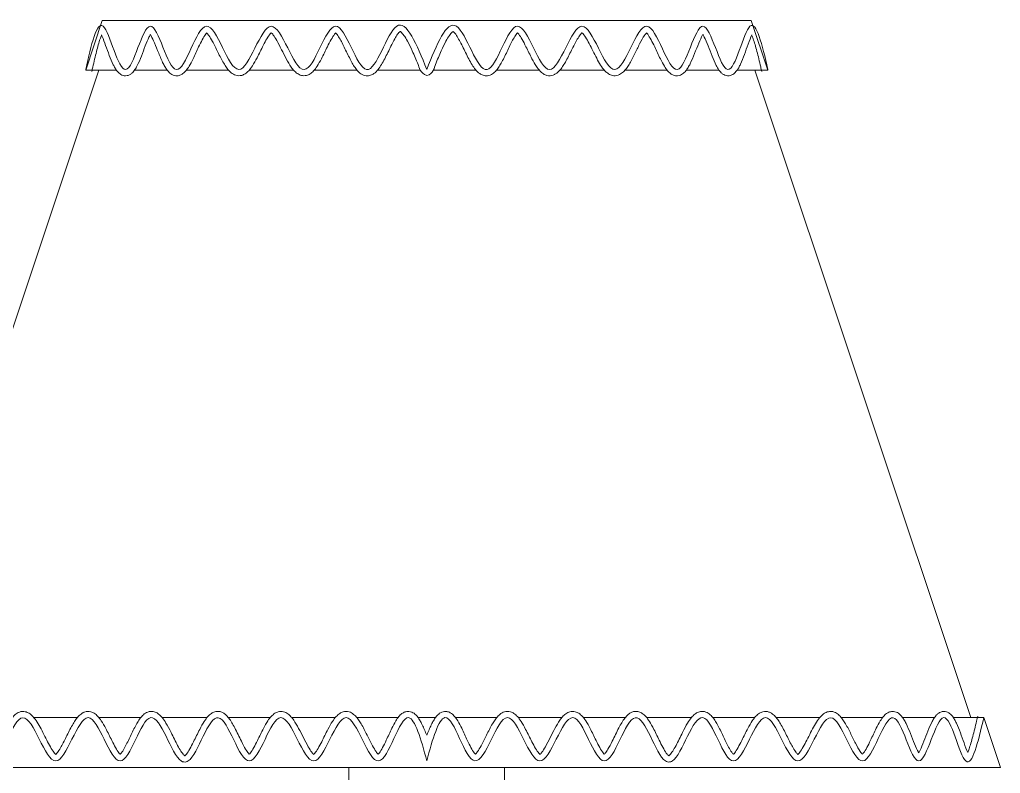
# Model space of a CAD drawing. Header units: inches. Extents: x 193287 to 241687, y 437648 to 550079.
# Drawn here: x 234502.52 to 234541.89, y 464840.7 to 464870.97 of the extents above; entities that cross this region are included whole.
import ezdxf

# ---------------------------------------------------------------- set-up
doc = ezdxf.new("R2010")
doc.units = ezdxf.units.IN
doc.header["$MEASUREMENT"] = 0
doc.linetypes.add('HIDDEN', pattern=[0.375, 0.25, -0.125])
doc.layers.add('CQ SPOT DETAIL DIMENSION', color=9, linetype='Continuous')
doc.layers.add('E-LITE-FIXT-NORM-CEILING', color=3, linetype='Continuous')
doc.layers.add('Glass', color=4, linetype='Continuous', lineweight=0)

# ---------------------------------------------------------------- blocks, each defined once
blk = doc.blocks.new('512')
at = {"layer": 'Glass', "lineweight": 0}
for p, q in [((34129.03, 1025.84), (34129.03, 1053.33)), ((34129.03, 1053.33), (34154.03, 1053.33)), ((34154.03, 1053.33), (34154.03, 1011.07))]:
    blk.add_line(p, q, dxfattribs=at)
for points in [[(34141.53, 1173.33), (34089.42, 1173.33), (34086.75, 1165.33), (34091.7, 1165.33)], [(34091.53, 1173.33), (34191.53, 1173.33)], [(34141.53, 1173.33), (34193.64, 1173.33), (34196.3, 1165.33), (34191.37, 1165.33)], [(34054.19, 1061.33), (34088.86, 1165.33)], [(34094.6, 1165.33), (34099.86, 1165.33)], [(34102.93, 1165.33), (34109.71, 1165.33)], [(34113.01, 1165.33), (34120.16, 1165.33)], [(34123.46, 1165.33), (34130.34, 1165.33)], [(34133.62, 1165.33), (34140.47, 1165.33)], [(34149.45, 1165.33), (34142.57, 1165.33)], [(34159.61, 1165.33), (34152.73, 1165.33)], [(34170.06, 1165.33), (34162.91, 1165.33)], [(34180.14, 1165.33), (34173.36, 1165.33)], [(34188.46, 1165.33), (34183.21, 1165.33)], [(34194.19, 1165.33), (34228.86, 1061.33)], [(34056.96, 1061.33), (34052.09, 1061.33), (34049.42, 1053.33), (34141.53, 1053.33)], [(34065.11, 1061.33), (34060.01, 1061.33)], [(34074.95, 1061.33), (34068.35, 1061.33)], [(34085.41, 1061.33), (34078.43, 1061.33)], [(34095.58, 1061.33), (34088.88, 1061.33)], [(34106.22, 1061.33), (34099.04, 1061.33)], [(34116.38, 1061.33), (34109.67, 1061.33)], [(34126.83, 1061.33), (34119.85, 1061.33)], [(34136.91, 1061.33), (34130.31, 1061.33)], [(34141.53, 1061.33), (34140.15, 1061.33)], [(34141.53, 1061.33), (34142.91, 1061.33)], [(34226.1, 1061.33), (34230.97, 1061.33), (34233.64, 1053.33), (34141.53, 1053.33)], [(34146.15, 1061.33), (34152.75, 1061.33)], [(34156.23, 1061.33), (34163.2, 1061.33)], [(34166.68, 1061.33), (34173.38, 1061.33)], [(34176.84, 1061.33), (34184.01, 1061.33)], [(34187.47, 1061.33), (34194.17, 1061.33)], [(34197.65, 1061.33), (34204.62, 1061.33)], [(34231.53, 1053.33), (34231.53, 1053.33), (34051.53, 1053.33)]]:
    blk.add_lwpolyline(points, dxfattribs=at)
for points, knots in [([(34141.53, 1165.44), (34139.95, 1169.43), (34136.78, 1177.46), (34131.84, 1159), (34126.97, 1179.21), (34121.81, 1158.49), (34116.62, 1179.39), (34111.32, 1158.41), (34106.23, 1179.43), (34101.23, 1158.51), (34097.22, 1179.17), (34093.17, 1158.98), (34089.55, 1177.38), (34087.67, 1169.37), (34086.75, 1165.44)], [0, 0, 0, 0, 8.43068, 16.943518, 25.459775, 34.10416, 42.79664, 51.530678, 60.178585, 68.684152, 76.765702, 84.787069, 92.601177, 100.132442, 100.132442, 100.132442, 100.132442]), ([(34141.53, 1165.44), (34143.14, 1169.45), (34146.37, 1177.47), (34151.18, 1159), (34156.19, 1179.21), (34161.22, 1158.49), (34166.53, 1179.39), (34171.71, 1158.41), (34176.93, 1179.44), (34181.79, 1158.51), (34185.94, 1179.17), (34189.85, 1158.98), (34193.61, 1177.38), (34195.42, 1169.36), (34196.3, 1165.44)], [0, 0, 0, 0, 8.469861, 16.943106, 25.499361, 34.102955, 42.836994, 51.529473, 60.218559, 68.684602, 76.801494, 84.788727, 92.634505, 100.139608, 100.139608, 100.139608, 100.139608]), ([(34089.33, 1170.91), (34089.26, 1170.75), (34089.19, 1170.56), (34088.92, 1169.81), (34088.72, 1169.11), (34088.31, 1167.58), (34088.11, 1166.73), (34087.85, 1165.61), (34087.79, 1165.36), (34087.73, 1165.1)], [95.681563, 95.681563, 95.681563, 95.681563, 96.302249, 96.302249, 97.97083, 97.97083, 99.639411, 99.639411, 100.132442, 100.132442, 100.132442, 100.132442]), ([(34097.2, 1171.08), (34097.13, 1170.96), (34097.05, 1170.82), (34096.78, 1170.26), (34096.57, 1169.76), (34096.15, 1168.71), (34095.94, 1168.14), (34095.51, 1167.06), (34095.28, 1166.54), (34094.93, 1165.84), (34094.8, 1165.62), (34094.55, 1165.24), (34094.42, 1165.08), (34094.15, 1164.82), (34094.02, 1164.71), (34093.74, 1164.55), (34093.6, 1164.5), (34093.3, 1164.43), (34093.13, 1164.43), (34092.82, 1164.46), (34092.68, 1164.51), (34092.43, 1164.62), (34092.32, 1164.69), (34092.04, 1164.9), (34091.91, 1165.06), (34091.66, 1165.38), (34091.55, 1165.55), (34091.34, 1165.91), (34091.25, 1166.11), (34090.93, 1166.78), (34090.72, 1167.31), (34090.32, 1168.41), (34090.12, 1168.97), (34089.72, 1170.07), (34089.51, 1170.61), (34089.33, 1171.01)], [78.466715, 78.466715, 78.466715, 78.466715, 78.984999, 78.984999, 80.264741, 80.264741, 81.544483, 81.544483, 82.824225, 82.824225, 83.479162, 83.479162, 84.029155, 84.029155, 84.424069, 84.424069, 84.700682, 84.700682, 84.977294, 84.977294, 85.253906, 85.253906, 85.530519, 85.530519, 86.073919, 86.073919, 86.61732, 86.61732, 87.16072, 87.16072, 88.452713, 88.452713, 89.744706, 89.744706, 91.179649, 91.179649, 91.179649, 91.179649]), ([(34106.25, 1171.32), (34106.19, 1171.26), (34106.13, 1171.19), (34105.89, 1170.88), (34105.71, 1170.58), (34105.33, 1169.88), (34105.13, 1169.49), (34104.63, 1168.44), (34104.33, 1167.77), (34103.81, 1166.73), (34103.6, 1166.33), (34103.21, 1165.71), (34103.05, 1165.46), (34102.72, 1165.08), (34102.57, 1164.92), (34102.24, 1164.68), (34102.08, 1164.59), (34101.7, 1164.45), (34101.48, 1164.42), (34101.09, 1164.45), (34100.94, 1164.49), (34100.67, 1164.6), (34100.55, 1164.66), (34100.24, 1164.88), (34100.09, 1165.04), (34099.81, 1165.38), (34099.68, 1165.57), (34099.45, 1165.95), (34099.34, 1166.16), (34098.99, 1166.88), (34098.75, 1167.43), (34098.3, 1168.57), (34098.08, 1169.14), (34097.65, 1170.18), (34097.44, 1170.65), (34097.23, 1171.02), (34097.22, 1171.05), (34097.2, 1171.08)], [61.288304, 61.288304, 61.288304, 61.288304, 61.761174, 61.761174, 62.804017, 62.804017, 63.84686, 63.84686, 65.416393, 65.416393, 66.469031, 66.469031, 67.224566, 67.224566, 67.78828, 67.78828, 68.207325, 68.207325, 68.626369, 68.626369, 68.915896, 68.915896, 69.205423, 69.205423, 69.769667, 69.769667, 70.333911, 70.333911, 70.898155, 70.898155, 72.223736, 72.223736, 73.549318, 73.549318, 74.874899, 74.874899, 75.000755, 75.000755, 75.000755, 75.000755]), ([(34116.61, 1171.34), (34116.56, 1171.3), (34116.49, 1171.23), (34116.27, 1170.97), (34116.08, 1170.7), (34115.7, 1170.07), (34115.5, 1169.7), (34114.91, 1168.56), (34114.51, 1167.73), (34113.89, 1166.59), (34113.68, 1166.24), (34113.24, 1165.59), (34113.01, 1165.29), (34112.57, 1164.9), (34112.4, 1164.77), (34112.01, 1164.55), (34111.77, 1164.47), (34111.35, 1164.43), (34111.17, 1164.44), (34110.86, 1164.5), (34110.71, 1164.56), (34110.33, 1164.74), (34110.13, 1164.9), (34109.78, 1165.24), (34109.62, 1165.42), (34109.33, 1165.82), (34109.19, 1166.03), (34108.75, 1166.76), (34108.46, 1167.32), (34107.9, 1168.45), (34107.62, 1169.03), (34107.09, 1170.08), (34106.82, 1170.55), (34106.46, 1171.08), (34106.34, 1171.23), (34106.25, 1171.32)], [43.886753, 43.886753, 43.886753, 43.886753, 44.36241, 44.36241, 45.393245, 45.393245, 46.424079, 46.424079, 48.400338, 48.400338, 49.366708, 49.366708, 50.333078, 50.333078, 50.858094, 50.858094, 51.38311, 51.38311, 51.715587, 51.715587, 52.048064, 52.048064, 52.667074, 52.667074, 53.286084, 53.286084, 53.905094, 53.905094, 55.307398, 55.307398, 56.709703, 56.709703, 58.112007, 58.112007, 58.905743, 58.905743, 58.905743, 58.905743]), ([(34126.95, 1171.32), (34126.9, 1171.26), (34126.83, 1171.19), (34126.6, 1170.89), (34126.41, 1170.6), (34126.02, 1169.91), (34125.81, 1169.51), (34125.29, 1168.47), (34124.97, 1167.8), (34124.41, 1166.74), (34124.18, 1166.32), (34123.74, 1165.68), (34123.55, 1165.42), (34123.18, 1165.02), (34123, 1164.87), (34122.62, 1164.63), (34122.44, 1164.54), (34122.07, 1164.45), (34121.9, 1164.43), (34121.56, 1164.45), (34121.4, 1164.48), (34121.1, 1164.58), (34120.97, 1164.65), (34120.6, 1164.88), (34120.41, 1165.06), (34120.05, 1165.46), (34119.88, 1165.67), (34119.57, 1166.13), (34119.42, 1166.38), (34118.94, 1167.23), (34118.61, 1167.88), (34117.98, 1169.16), (34117.66, 1169.78), (34117.2, 1170.58), (34117.04, 1170.83), (34116.78, 1171.16), (34116.68, 1171.28), (34116.61, 1171.34)], [26.646708, 26.646708, 26.646708, 26.646708, 27.129136, 27.129136, 28.192589, 28.192589, 29.256042, 29.256042, 30.866241, 30.866241, 31.972779, 31.972779, 32.776182, 32.776182, 33.377819, 33.377819, 33.832896, 33.832896, 34.171094, 34.171094, 34.509292, 34.509292, 34.84749, 34.84749, 35.533037, 35.533037, 36.218584, 36.218584, 36.904132, 36.904132, 38.501432, 38.501432, 40.098732, 40.098732, 41.003444, 41.003444, 41.706123, 41.706123, 41.706123, 41.706123]), ([(34137.3, 1171.55), (34137.27, 1171.53), (34137.23, 1171.5), (34137.07, 1171.34), (34136.93, 1171.16), (34136.62, 1170.69), (34136.46, 1170.41), (34135.97, 1169.52), (34135.64, 1168.84), (34134.96, 1167.47), (34134.62, 1166.8), (34134.08, 1165.92), (34133.9, 1165.66), (34133.5, 1165.18), (34133.29, 1164.96), (34132.86, 1164.67), (34132.68, 1164.57), (34132.28, 1164.44), (34132.04, 1164.41), (34131.64, 1164.45), (34131.48, 1164.49), (34131.2, 1164.6), (34131.07, 1164.67), (34130.73, 1164.91), (34130.54, 1165.09), (34130.2, 1165.49), (34130.04, 1165.71), (34129.75, 1166.17), (34129.61, 1166.41), (34129.14, 1167.27), (34128.83, 1167.92), (34128.22, 1169.2), (34127.92, 1169.83), (34127.47, 1170.62), (34127.31, 1170.87), (34127.09, 1171.17), (34127.01, 1171.26), (34126.95, 1171.32)], [8.492075, 8.492075, 8.492075, 8.492075, 8.942913, 8.942913, 9.869252, 9.869252, 10.795592, 10.795592, 12.53531, 12.53531, 14.275028, 14.275028, 15.096438, 15.096438, 15.917847, 15.917847, 16.394613, 16.394613, 16.871379, 16.871379, 17.205527, 17.205527, 17.539674, 17.539674, 18.220768, 18.220768, 18.901862, 18.901862, 19.582957, 19.582957, 21.184004, 21.184004, 22.785052, 22.785052, 23.694395, 23.694395, 24.2464, 24.2464, 24.2464, 24.2464]), ([(34141.53, 1164.46), (34140.44, 1164.72), (34140.29, 1165.85), (34139.82, 1167.01), (34139.52, 1167.76), (34138.96, 1169.01), (34138.71, 1169.54), (34138.27, 1170.35), (34138.08, 1170.66), (34137.73, 1171.16), (34137.56, 1171.34), (34137.38, 1171.5), (34137.33, 1171.53), (34137.3, 1171.55)], [0, 0, 0, 0, 0.830267, 0.830267, 2.4908, 2.4908, 3.880556, 3.880556, 4.993093, 4.993093, 6.10563, 6.10563, 6.677468, 6.677468, 6.677468, 6.677468]), ([(34141.53, 1164.46), (34142.61, 1164.81), (34142.77, 1165.85), (34143.24, 1167.01), (34143.56, 1167.76), (34144.12, 1169.01), (34144.38, 1169.54), (34144.82, 1170.35), (34145.02, 1170.67), (34145.38, 1171.16), (34145.55, 1171.35), (34145.73, 1171.51), (34145.78, 1171.54), (34145.81, 1171.55)], [0, 0, 0, 0, 0.831536, 0.831536, 2.494608, 2.494608, 3.890418, 3.890418, 5.007343, 5.007343, 6.124268, 6.124268, 6.712093, 6.712093, 6.712093, 6.712093]), ([(34145.81, 1171.55), (34145.84, 1171.54), (34145.88, 1171.5), (34146.04, 1171.35), (34146.18, 1171.17), (34146.48, 1170.71), (34146.64, 1170.43), (34147.12, 1169.54), (34147.44, 1168.86), (34148.11, 1167.5), (34148.44, 1166.83), (34148.98, 1165.95), (34149.16, 1165.68), (34149.55, 1165.2), (34149.77, 1164.97), (34150.19, 1164.68), (34150.37, 1164.58), (34150.77, 1164.45), (34151.01, 1164.41), (34151.41, 1164.45), (34151.57, 1164.49), (34151.85, 1164.6), (34151.98, 1164.67), (34152.33, 1164.9), (34152.52, 1165.08), (34152.86, 1165.48), (34153.02, 1165.69), (34153.32, 1166.15), (34153.46, 1166.4), (34153.93, 1167.25), (34154.25, 1167.9), (34154.87, 1169.18), (34155.17, 1169.81), (34155.63, 1170.6), (34155.79, 1170.85), (34156.02, 1171.16), (34156.1, 1171.25), (34156.16, 1171.32)], [8.514863, 8.514863, 8.514863, 8.514863, 8.964489, 8.964489, 9.886414, 9.886414, 10.808339, 10.808339, 12.538553, 12.538553, 14.268768, 14.268768, 15.095051, 15.095051, 15.921335, 15.921335, 16.397769, 16.397769, 16.874204, 16.874204, 17.209617, 17.209617, 17.54503, 17.54503, 18.226284, 18.226284, 18.907538, 18.907538, 19.588792, 19.588792, 21.190065, 21.190065, 22.791338, 22.791338, 23.705145, 23.705145, 24.279674, 24.279674, 24.279674, 24.279674]), ([(34156.16, 1171.32), (34156.22, 1171.26), (34156.28, 1171.19), (34156.51, 1170.89), (34156.7, 1170.59), (34157.09, 1169.9), (34157.29, 1169.51), (34157.8, 1168.47), (34158.12, 1167.8), (34158.67, 1166.74), (34158.9, 1166.33), (34159.32, 1165.68), (34159.51, 1165.43), (34159.89, 1165.03), (34160.06, 1164.87), (34160.44, 1164.63), (34160.62, 1164.54), (34160.97, 1164.46), (34161.11, 1164.44), (34161.4, 1164.44), (34161.54, 1164.46), (34161.94, 1164.56), (34162.17, 1164.68), (34162.55, 1164.96), (34162.71, 1165.12), (34163.02, 1165.45), (34163.16, 1165.63), (34163.58, 1166.23), (34163.84, 1166.68), (34164.35, 1167.64), (34164.6, 1168.14), (34165.12, 1169.15), (34165.38, 1169.67), (34165.83, 1170.45), (34166.02, 1170.75), (34166.31, 1171.15), (34166.43, 1171.27), (34166.51, 1171.34)], [26.678362, 26.678362, 26.678362, 26.678362, 27.16042, 27.16042, 28.222835, 28.222835, 29.285251, 29.285251, 30.88759, 30.88759, 31.989329, 31.989329, 32.789493, 32.789493, 33.388684, 33.388684, 33.842246, 33.842246, 34.129873, 34.129873, 34.4175, 34.4175, 34.999374, 34.999374, 35.581248, 35.581248, 36.163121, 36.163121, 37.387201, 37.387201, 38.61128, 38.61128, 39.940496, 39.940496, 40.971834, 40.971834, 41.739511, 41.739511, 41.739511, 41.739511]), ([(34166.51, 1171.34), (34166.56, 1171.3), (34166.62, 1171.23), (34166.84, 1170.97), (34167.03, 1170.7), (34167.4, 1170.06), (34167.6, 1169.7), (34168.12, 1168.67), (34168.45, 1167.98), (34169.03, 1166.87), (34169.28, 1166.44), (34169.72, 1165.75), (34169.91, 1165.49), (34170.29, 1165.07), (34170.47, 1164.91), (34170.85, 1164.66), (34171.03, 1164.56), (34171.39, 1164.46), (34171.55, 1164.44), (34171.88, 1164.44), (34172.04, 1164.46), (34172.33, 1164.55), (34172.47, 1164.61), (34172.83, 1164.81), (34173.03, 1164.98), (34173.39, 1165.35), (34173.55, 1165.55), (34173.85, 1165.98), (34174, 1166.21), (34174.46, 1167), (34174.77, 1167.61), (34175.38, 1168.83), (34175.68, 1169.44), (34176.16, 1170.32), (34176.35, 1170.64), (34176.65, 1171.08), (34176.78, 1171.23), (34176.87, 1171.32)], [43.920189, 43.920189, 43.920189, 43.920189, 44.395528, 44.395528, 45.425618, 45.425618, 46.455708, 46.455708, 48.112293, 48.112293, 49.264878, 49.264878, 50.092726, 50.092726, 50.714217, 50.714217, 51.180546, 51.180546, 51.503522, 51.503522, 51.826497, 51.826497, 52.149473, 52.149473, 52.80155, 52.80155, 53.453627, 53.453627, 54.105704, 54.105704, 55.606968, 55.606968, 57.108233, 57.108233, 58.144721, 58.144721, 58.936889, 58.936889, 58.936889, 58.936889]), ([(34176.87, 1171.32), (34176.92, 1171.26), (34176.99, 1171.18), (34177.22, 1170.88), (34177.4, 1170.58), (34177.78, 1169.88), (34177.97, 1169.48), (34178.46, 1168.43), (34178.76, 1167.77), (34179.27, 1166.73), (34179.48, 1166.33), (34179.85, 1165.71), (34180.02, 1165.47), (34180.34, 1165.08), (34180.49, 1164.93), (34180.82, 1164.69), (34180.98, 1164.59), (34181.36, 1164.46), (34181.58, 1164.42), (34181.97, 1164.45), (34182.13, 1164.49), (34182.4, 1164.6), (34182.52, 1164.67), (34182.83, 1164.88), (34182.99, 1165.05), (34183.27, 1165.39), (34183.39, 1165.58), (34183.63, 1165.97), (34183.74, 1166.18), (34184.11, 1166.9), (34184.35, 1167.47), (34184.81, 1168.62), (34185.04, 1169.2), (34185.44, 1170.15), (34185.62, 1170.54), (34185.83, 1170.93), (34185.87, 1171.01), (34185.91, 1171.08)], [61.323309, 61.323309, 61.323309, 61.323309, 61.796004, 61.796004, 62.838682, 62.838682, 63.88136, 63.88136, 65.441123, 65.441123, 66.488615, 66.488615, 67.240678, 67.240678, 67.802052, 67.802052, 68.219491, 68.219491, 68.63693, 68.63693, 68.931573, 68.931573, 69.226216, 69.226216, 69.796253, 69.796253, 70.366289, 70.366289, 70.936325, 70.936325, 72.27912, 72.27912, 73.621914, 73.621914, 74.720046, 74.720046, 75.027837, 75.027837, 75.027837, 75.027837]), ([(34185.91, 1171.08), (34185.98, 1170.96), (34186.06, 1170.81), (34186.33, 1170.25), (34186.53, 1169.76), (34186.94, 1168.7), (34187.15, 1168.13), (34187.58, 1167.05), (34187.79, 1166.53), (34188.15, 1165.83), (34188.27, 1165.62), (34188.54, 1165.21), (34188.69, 1165.02), (34189, 1164.75), (34189.13, 1164.65), (34189.4, 1164.52), (34189.53, 1164.48), (34189.81, 1164.43), (34189.96, 1164.43), (34190.24, 1164.46), (34190.37, 1164.5), (34190.6, 1164.6), (34190.7, 1164.66), (34190.97, 1164.86), (34191.12, 1165.01), (34191.37, 1165.32), (34191.48, 1165.49), (34191.69, 1165.84), (34191.78, 1166.02), (34192.1, 1166.67), (34192.31, 1167.18), (34192.71, 1168.23), (34192.91, 1168.78), (34193.29, 1169.83), (34193.48, 1170.33), (34193.7, 1170.83), (34193.74, 1170.92), (34193.78, 1171.01)], [78.49778, 78.49778, 78.49778, 78.49778, 79.015949, 79.015949, 80.296203, 80.296203, 81.576458, 81.576458, 82.856712, 82.856712, 83.502566, 83.502566, 84.14842, 84.14842, 84.495539, 84.495539, 84.746707, 84.746707, 84.997874, 84.997874, 85.249042, 85.249042, 85.500209, 85.500209, 86.0336, 86.0336, 86.566991, 86.566991, 87.100382, 87.100382, 88.355116, 88.355116, 89.609851, 89.609851, 90.901037, 90.901037, 91.201161, 91.201161, 91.201161, 91.201161]), ([(34193.78, 1170.9), (34193.85, 1170.74), (34193.92, 1170.55), (34194.18, 1169.79), (34194.38, 1169.09), (34194.77, 1167.55), (34194.97, 1166.7), (34195.22, 1165.59), (34195.27, 1165.35), (34195.33, 1165.11)], [95.71062, 95.71062, 95.71062, 95.71062, 96.331496, 96.331496, 98.002655, 98.002655, 99.673814, 99.673814, 100.139608, 100.139608, 100.139608, 100.139608]), ([(34102.54, 1054.21), (34102.39, 1054.22), (34100.63, 1054.86), (34097.18, 1067.77), (34092.3, 1047.55), (34087.14, 1068.28), (34081.95, 1047.37), (34076.65, 1068.35), (34071.56, 1047.33), (34066.56, 1068.25), (34062.56, 1047.59), (34058.5, 1067.78), (34054.88, 1049.38), (34053.01, 1057.39), (34052.09, 1061.33)], [7.661085, 7.661085, 7.661085, 7.661085, 8.43068, 16.943518, 25.459775, 34.10416, 42.79664, 51.530678, 60.178585, 68.684152, 76.765702, 84.787069, 92.601177, 100.132442, 100.132442, 100.132442, 100.132442]), ([(34054.66, 1055.75), (34054.59, 1055.91), (34054.52, 1056.09), (34054.25, 1056.85), (34054.05, 1057.54), (34053.65, 1059.08), (34053.44, 1059.92), (34053.18, 1061.04), (34053.12, 1061.3), (34053.06, 1061.56)], [95.681563, 95.681563, 95.681563, 95.681563, 96.302249, 96.302249, 97.97083, 97.97083, 99.639411, 99.639411, 100.132442, 100.132442, 100.132442, 100.132442]), ([(34062.53, 1055.68), (34062.46, 1055.8), (34062.39, 1055.95), (34062.11, 1056.5), (34061.91, 1057), (34061.49, 1058.06), (34061.27, 1058.62), (34060.84, 1059.7), (34060.62, 1060.22), (34060.26, 1060.92), (34060.14, 1061.14), (34059.88, 1061.52), (34059.75, 1061.68), (34059.48, 1061.95), (34059.35, 1062.05), (34059.07, 1062.21), (34058.93, 1062.26), (34058.63, 1062.33), (34058.46, 1062.34), (34058.15, 1062.3), (34058.01, 1062.25), (34057.76, 1062.14), (34057.66, 1062.07), (34057.38, 1061.86), (34057.24, 1061.71), (34056.99, 1061.38), (34056.88, 1061.21), (34056.68, 1060.85), (34056.58, 1060.66), (34056.26, 1059.98), (34056.05, 1059.45), (34055.65, 1058.36), (34055.45, 1057.8), (34055.05, 1056.69), (34054.85, 1056.15), (34054.66, 1055.75)], [78.466715, 78.466715, 78.466715, 78.466715, 78.984999, 78.984999, 80.264741, 80.264741, 81.544483, 81.544483, 82.824225, 82.824225, 83.479162, 83.479162, 84.029155, 84.029155, 84.424069, 84.424069, 84.700682, 84.700682, 84.977294, 84.977294, 85.253906, 85.253906, 85.530519, 85.530519, 86.073919, 86.073919, 86.61732, 86.61732, 87.16072, 87.16072, 88.452713, 88.452713, 89.744706, 89.744706, 91.179649, 91.179649, 91.179649, 91.179649]), ([(34071.58, 1055.45), (34071.52, 1055.5), (34071.46, 1055.58), (34071.23, 1055.88), (34071.04, 1056.18), (34070.66, 1056.88), (34070.46, 1057.28), (34069.97, 1058.32), (34069.66, 1058.99), (34069.14, 1060.03), (34068.93, 1060.43), (34068.55, 1061.06), (34068.38, 1061.3), (34068.05, 1061.69), (34067.9, 1061.84), (34067.57, 1062.08), (34067.41, 1062.17), (34067.03, 1062.31), (34066.81, 1062.35), (34066.42, 1062.31), (34066.27, 1062.27), (34066, 1062.17), (34065.88, 1062.1), (34065.58, 1061.88), (34065.42, 1061.72), (34065.14, 1061.38), (34065.02, 1061.2), (34064.78, 1060.81), (34064.67, 1060.6), (34064.32, 1059.89), (34064.09, 1059.33), (34063.63, 1058.19), (34063.41, 1057.62), (34062.98, 1056.58), (34062.77, 1056.11), (34062.57, 1055.74), (34062.55, 1055.71), (34062.53, 1055.68)], [61.288304, 61.288304, 61.288304, 61.288304, 61.761174, 61.761174, 62.804017, 62.804017, 63.84686, 63.84686, 65.416393, 65.416393, 66.469031, 66.469031, 67.224566, 67.224566, 67.78828, 67.78828, 68.207325, 68.207325, 68.626369, 68.626369, 68.915896, 68.915896, 69.205423, 69.205423, 69.769667, 69.769667, 70.333911, 70.333911, 70.898155, 70.898155, 72.223736, 72.223736, 73.549318, 73.549318, 74.874899, 74.874899, 75.000755, 75.000755, 75.000755, 75.000755]), ([(34081.94, 1055.42), (34081.89, 1055.47), (34081.83, 1055.53), (34081.6, 1055.79), (34081.42, 1056.06), (34081.04, 1056.69), (34080.84, 1057.06), (34080.24, 1058.2), (34079.84, 1059.04), (34079.22, 1060.17), (34079.01, 1060.52), (34078.57, 1061.17), (34078.34, 1061.47), (34077.91, 1061.87), (34077.74, 1062), (34077.34, 1062.21), (34077.11, 1062.29), (34076.68, 1062.34), (34076.51, 1062.33), (34076.19, 1062.26), (34076.04, 1062.21), (34075.66, 1062.02), (34075.47, 1061.86), (34075.11, 1061.53), (34074.96, 1061.34), (34074.66, 1060.94), (34074.52, 1060.73), (34074.08, 1060.01), (34073.8, 1059.45), (34073.23, 1058.31), (34072.96, 1057.73), (34072.42, 1056.69), (34072.16, 1056.21), (34071.79, 1055.68), (34071.67, 1055.53), (34071.58, 1055.45)], [43.886753, 43.886753, 43.886753, 43.886753, 44.36241, 44.36241, 45.393245, 45.393245, 46.424079, 46.424079, 48.400338, 48.400338, 49.366708, 49.366708, 50.333078, 50.333078, 50.858094, 50.858094, 51.38311, 51.38311, 51.715587, 51.715587, 52.048064, 52.048064, 52.667074, 52.667074, 53.286084, 53.286084, 53.905094, 53.905094, 55.307398, 55.307398, 56.709703, 56.709703, 58.112007, 58.112007, 58.905743, 58.905743, 58.905743, 58.905743]), ([(34092.29, 1055.45), (34092.23, 1055.5), (34092.16, 1055.57), (34091.93, 1055.87), (34091.74, 1056.17), (34091.35, 1056.85), (34091.15, 1057.25), (34090.63, 1058.29), (34090.3, 1058.96), (34089.74, 1060.03), (34089.51, 1060.44), (34089.08, 1061.09), (34088.89, 1061.34), (34088.51, 1061.74), (34088.33, 1061.9), (34087.96, 1062.13), (34087.77, 1062.22), (34087.4, 1062.31), (34087.23, 1062.33), (34086.89, 1062.32), (34086.73, 1062.28), (34086.43, 1062.18), (34086.3, 1062.11), (34085.94, 1061.88), (34085.74, 1061.7), (34085.38, 1061.31), (34085.22, 1061.09), (34084.91, 1060.63), (34084.76, 1060.39), (34084.27, 1059.54), (34083.95, 1058.88), (34083.31, 1057.6), (34083, 1056.98), (34082.53, 1056.19), (34082.37, 1055.94), (34082.11, 1055.6), (34082.01, 1055.49), (34081.94, 1055.42)], [26.646708, 26.646708, 26.646708, 26.646708, 27.129136, 27.129136, 28.192589, 28.192589, 29.256041, 29.256041, 30.866241, 30.866241, 31.972779, 31.972779, 32.776182, 32.776182, 33.377819, 33.377819, 33.832896, 33.832896, 34.171094, 34.171094, 34.509292, 34.509292, 34.84749, 34.84749, 35.533037, 35.533037, 36.218584, 36.218584, 36.904131, 36.904131, 38.501431, 38.501431, 40.098731, 40.098731, 41.003444, 41.003444, 41.706123, 41.706123, 41.706123, 41.706123]), ([(34102.66, 1055.2), (34102.65, 1055.21), (34102.63, 1055.22), (34102.57, 1055.27), (34102.53, 1055.3), (34102.36, 1055.48), (34102.2, 1055.69), (34101.87, 1056.21), (34101.69, 1056.52), (34101.17, 1057.5), (34100.82, 1058.24), (34100.2, 1059.48), (34099.93, 1059.99), (34099.45, 1060.78), (34099.25, 1061.08), (34098.86, 1061.55), (34098.68, 1061.74), (34098.31, 1062.03), (34098.13, 1062.14), (34097.7, 1062.3), (34097.45, 1062.35), (34097.04, 1062.32), (34096.87, 1062.29), (34096.58, 1062.18), (34096.45, 1062.11), (34096.1, 1061.89), (34095.91, 1061.71), (34095.57, 1061.33), (34095.42, 1061.12), (34095.13, 1060.68), (34094.99, 1060.44), (34094.54, 1059.62), (34094.23, 1058.99), (34093.64, 1057.74), (34093.34, 1057.13), (34092.89, 1056.29), (34092.72, 1056.01), (34092.46, 1055.64), (34092.36, 1055.52), (34092.29, 1055.45)], [8.282301, 8.282301, 8.282301, 8.282301, 8.65586, 8.65586, 9.029418, 9.029418, 10.011207, 10.011207, 10.992997, 10.992997, 12.831064, 12.831064, 14.17315, 14.17315, 15.099129, 15.099129, 15.798109, 15.798109, 16.315087, 16.315087, 16.832064, 16.832064, 17.165576, 17.165576, 17.499088, 17.499088, 18.163634, 18.163634, 18.828181, 18.828181, 19.492728, 19.492728, 21.046415, 21.046415, 22.600103, 22.600103, 23.558244, 23.558244, 24.2464, 24.2464, 24.2464, 24.2464]), ([(34102.54, 1054.21), (34102.76, 1054.17), (34104.6, 1054.57), (34108.04, 1067.76), (34113.04, 1047.55), (34118.08, 1068.28), (34123.39, 1047.37), (34128.57, 1068.35), (34133.79, 1047.33), (34138.16, 1066.16), (34140.59, 1057.91), (34141.53, 1054.38)], [7.283787, 7.283787, 7.283787, 7.283787, 8.469861, 16.943106, 25.499361, 34.102955, 42.836994, 51.529473, 60.218559, 68.684602, 74.276622, 74.276622, 74.276622, 74.276622]), ([(34102.66, 1055.2), (34102.68, 1055.21), (34102.72, 1055.24), (34102.82, 1055.34), (34102.88, 1055.4), (34103.1, 1055.68), (34103.29, 1055.97), (34103.67, 1056.64), (34103.87, 1057.03), (34104.4, 1058.09), (34104.72, 1058.79), (34105.3, 1059.9), (34105.54, 1060.34), (34105.97, 1061.02), (34106.16, 1061.28), (34106.54, 1061.7), (34106.72, 1061.86), (34107.1, 1062.11), (34107.28, 1062.21), (34107.7, 1062.33), (34107.94, 1062.35), (34108.37, 1062.29), (34108.55, 1062.23), (34108.87, 1062.08), (34109, 1061.99), (34109.36, 1061.7), (34109.55, 1061.49), (34109.9, 1061.03), (34110.07, 1060.78), (34110.38, 1060.25), (34110.54, 1059.97), (34111.05, 1058.99), (34111.4, 1058.23), (34111.98, 1057.06), (34112.22, 1056.61), (34112.59, 1055.99), (34112.74, 1055.77), (34112.92, 1055.54), (34112.98, 1055.49), (34113.02, 1055.45)], [8.433831, 8.433831, 8.433831, 8.433831, 8.899454, 8.899454, 9.365077, 9.365077, 10.461243, 10.461243, 11.557409, 11.557409, 13.281769, 13.281769, 14.467545, 14.467545, 15.323744, 15.323744, 15.965472, 15.965472, 16.447566, 16.447566, 16.92966, 16.92966, 17.326433, 17.326433, 17.723207, 17.723207, 18.469889, 18.469889, 19.216571, 19.216571, 19.963253, 19.963253, 21.765194, 21.765194, 23.014347, 23.014347, 23.896104, 23.896104, 24.279674, 24.279674, 24.279674, 24.279674]), ([(34113.02, 1055.45), (34113.07, 1055.5), (34113.14, 1055.57), (34113.37, 1055.87), (34113.56, 1056.17), (34113.94, 1056.86), (34114.14, 1057.25), (34114.66, 1058.29), (34114.97, 1058.96), (34115.52, 1060.02), (34115.75, 1060.44), (34116.18, 1061.08), (34116.37, 1061.34), (34116.74, 1061.73), (34116.92, 1061.89), (34117.29, 1062.13), (34117.48, 1062.22), (34117.82, 1062.31), (34117.97, 1062.33), (34118.26, 1062.33), (34118.4, 1062.31), (34118.8, 1062.2), (34119.02, 1062.08), (34119.41, 1061.8), (34119.57, 1061.65), (34119.87, 1061.31), (34120.01, 1061.13), (34120.43, 1060.53), (34120.69, 1060.08), (34121.21, 1059.13), (34121.46, 1058.63), (34121.97, 1057.61), (34122.23, 1057.1), (34122.68, 1056.31), (34122.87, 1056.01), (34123.17, 1055.62), (34123.28, 1055.49), (34123.36, 1055.42)], [26.678362, 26.678362, 26.678362, 26.678362, 27.16042, 27.16042, 28.222835, 28.222835, 29.285251, 29.285251, 30.88759, 30.88759, 31.989329, 31.989329, 32.789493, 32.789493, 33.388684, 33.388684, 33.842246, 33.842246, 34.129873, 34.129873, 34.4175, 34.4175, 34.999374, 34.999374, 35.581247, 35.581247, 36.163121, 36.163121, 37.387201, 37.387201, 38.61128, 38.61128, 39.940496, 39.940496, 40.971834, 40.971834, 41.739511, 41.739511, 41.739511, 41.739511]), ([(34123.36, 1055.42), (34123.41, 1055.47), (34123.48, 1055.53), (34123.7, 1055.8), (34123.88, 1056.06), (34124.26, 1056.7), (34124.46, 1057.07), (34124.98, 1058.09), (34125.31, 1058.78), (34125.89, 1059.89), (34126.13, 1060.33), (34126.57, 1061.01), (34126.77, 1061.27), (34127.15, 1061.69), (34127.33, 1061.86), (34127.7, 1062.11), (34127.89, 1062.2), (34128.25, 1062.3), (34128.41, 1062.33), (34128.73, 1062.33), (34128.9, 1062.3), (34129.19, 1062.22), (34129.32, 1062.16), (34129.69, 1061.95), (34129.89, 1061.78), (34130.24, 1061.41), (34130.4, 1061.21), (34130.71, 1060.78), (34130.85, 1060.55), (34131.32, 1059.76), (34131.63, 1059.15), (34132.23, 1057.93), (34132.53, 1057.33), (34133.01, 1056.44), (34133.2, 1056.12), (34133.51, 1055.68), (34133.63, 1055.53), (34133.72, 1055.45)], [43.920189, 43.920189, 43.920189, 43.920189, 44.395528, 44.395528, 45.425618, 45.425618, 46.455708, 46.455708, 48.112293, 48.112293, 49.264878, 49.264878, 50.092726, 50.092726, 50.714217, 50.714217, 51.180546, 51.180546, 51.503522, 51.503522, 51.826497, 51.826497, 52.149473, 52.149473, 52.80155, 52.80155, 53.453627, 53.453627, 54.105704, 54.105704, 55.606968, 55.606968, 57.108233, 57.108233, 58.144721, 58.144721, 58.936889, 58.936889, 58.936889, 58.936889]), ([(34133.72, 1055.45), (34133.78, 1055.5), (34133.84, 1055.58), (34134.07, 1055.89), (34134.26, 1056.19), (34134.63, 1056.89), (34134.83, 1057.28), (34135.32, 1058.33), (34135.61, 1058.99), (34136.12, 1060.03), (34136.33, 1060.43), (34136.71, 1061.05), (34136.87, 1061.3), (34137.2, 1061.68), (34137.35, 1061.84), (34137.68, 1062.08), (34137.84, 1062.17), (34138.22, 1062.31), (34138.44, 1062.34), (34138.83, 1062.31), (34138.98, 1062.27), (34139.26, 1062.16), (34139.37, 1062.1), (34139.68, 1061.88), (34139.84, 1061.72), (34140.12, 1061.37), (34140.25, 1061.19), (34140.49, 1060.79), (34140.6, 1060.59), (34140.96, 1059.86), (34141.2, 1059.29), (34141.47, 1058.64), (34141.5, 1058.57), (34141.53, 1058.49)], [61.323309, 61.323309, 61.323309, 61.323309, 61.795026, 61.795026, 62.837484, 62.837484, 63.879941, 63.879941, 65.440229, 65.440229, 66.487969, 66.487969, 67.240211, 67.240211, 67.801701, 67.801701, 68.219219, 68.219219, 68.636737, 68.636737, 68.931282, 68.931282, 69.225827, 69.225827, 69.795723, 69.795723, 70.365619, 70.365619, 70.935515, 70.935515, 72.277875, 72.277875, 72.458555, 72.458555, 72.458555, 72.458555]), ([(34149.33, 1055.45), (34149.28, 1055.5), (34149.21, 1055.58), (34148.98, 1055.89), (34148.8, 1056.19), (34148.43, 1056.89), (34148.23, 1057.28), (34147.74, 1058.33), (34147.44, 1058.99), (34146.93, 1060.03), (34146.73, 1060.43), (34146.35, 1061.05), (34146.18, 1061.3), (34145.86, 1061.68), (34145.71, 1061.84), (34145.38, 1062.08), (34145.22, 1062.17), (34144.84, 1062.31), (34144.62, 1062.34), (34144.23, 1062.31), (34144.07, 1062.27), (34143.8, 1062.16), (34143.68, 1062.1), (34143.37, 1061.88), (34143.22, 1061.72), (34142.93, 1061.37), (34142.81, 1061.19), (34142.57, 1060.79), (34142.46, 1060.59), (34142.1, 1059.86), (34141.86, 1059.29), (34141.59, 1058.64), (34141.56, 1058.57), (34141.53, 1058.49)], [61.323309, 61.323309, 61.323309, 61.323309, 61.795026, 61.795026, 62.837484, 62.837484, 63.879941, 63.879941, 65.440229, 65.440229, 66.487969, 66.487969, 67.240211, 67.240211, 67.801701, 67.801701, 68.219219, 68.219219, 68.636737, 68.636737, 68.931282, 68.931282, 69.225827, 69.225827, 69.795723, 69.795723, 70.365619, 70.365619, 70.935515, 70.935515, 72.277875, 72.277875, 72.458555, 72.458555, 72.458555, 72.458555]), ([(34180.52, 1054.21), (34180.29, 1054.17), (34178.46, 1054.57), (34175.02, 1067.76), (34170.01, 1047.55), (34164.98, 1068.28), (34159.67, 1047.37), (34154.49, 1068.35), (34149.27, 1047.33), (34144.89, 1066.16), (34142.47, 1057.91), (34141.53, 1054.38)], [7.283787, 7.283787, 7.283787, 7.283787, 8.469861, 16.943106, 25.499361, 34.102955, 42.836994, 51.529473, 60.218559, 68.684602, 74.276622, 74.276622, 74.276622, 74.276622]), ([(34159.69, 1055.42), (34159.64, 1055.47), (34159.58, 1055.53), (34159.36, 1055.8), (34159.18, 1056.06), (34158.8, 1056.7), (34158.6, 1057.07), (34158.08, 1058.09), (34157.75, 1058.78), (34157.17, 1059.89), (34156.93, 1060.33), (34156.48, 1061.01), (34156.29, 1061.27), (34155.91, 1061.69), (34155.73, 1061.86), (34155.35, 1062.11), (34155.17, 1062.2), (34154.81, 1062.3), (34154.65, 1062.33), (34154.32, 1062.33), (34154.16, 1062.3), (34153.87, 1062.22), (34153.73, 1062.16), (34153.37, 1061.95), (34153.17, 1061.78), (34152.81, 1061.41), (34152.65, 1061.21), (34152.35, 1060.78), (34152.2, 1060.55), (34151.74, 1059.76), (34151.43, 1059.15), (34150.82, 1057.93), (34150.53, 1057.33), (34150.04, 1056.44), (34149.85, 1056.12), (34149.55, 1055.68), (34149.42, 1055.53), (34149.33, 1055.45)], [43.920189, 43.920189, 43.920189, 43.920189, 44.395528, 44.395528, 45.425618, 45.425618, 46.455708, 46.455708, 48.112293, 48.112293, 49.264878, 49.264878, 50.092726, 50.092726, 50.714217, 50.714217, 51.180546, 51.180546, 51.503522, 51.503522, 51.826497, 51.826497, 52.149473, 52.149473, 52.80155, 52.80155, 53.453627, 53.453627, 54.105704, 54.105704, 55.606968, 55.606968, 57.108233, 57.108233, 58.144721, 58.144721, 58.936889, 58.936889, 58.936889, 58.936889]), ([(34170.04, 1055.45), (34169.98, 1055.5), (34169.92, 1055.57), (34169.69, 1055.87), (34169.5, 1056.17), (34169.11, 1056.86), (34168.91, 1057.25), (34168.4, 1058.29), (34168.08, 1058.96), (34167.53, 1060.02), (34167.3, 1060.44), (34166.88, 1061.08), (34166.69, 1061.34), (34166.31, 1061.73), (34166.14, 1061.89), (34165.76, 1062.13), (34165.58, 1062.22), (34165.24, 1062.31), (34165.09, 1062.33), (34164.8, 1062.33), (34164.66, 1062.31), (34164.26, 1062.2), (34164.03, 1062.08), (34163.65, 1061.8), (34163.49, 1061.65), (34163.18, 1061.31), (34163.04, 1061.13), (34162.62, 1060.53), (34162.36, 1060.08), (34161.85, 1059.13), (34161.6, 1058.63), (34161.08, 1057.61), (34160.82, 1057.1), (34160.37, 1056.31), (34160.18, 1056.01), (34159.89, 1055.62), (34159.77, 1055.49), (34159.69, 1055.42)], [26.678362, 26.678362, 26.678362, 26.678362, 27.16042, 27.16042, 28.222835, 28.222835, 29.285251, 29.285251, 30.88759, 30.88759, 31.989329, 31.989329, 32.789493, 32.789493, 33.388684, 33.388684, 33.842246, 33.842246, 34.129873, 34.129873, 34.4175, 34.4175, 34.999374, 34.999374, 35.581247, 35.581247, 36.163121, 36.163121, 37.387201, 37.387201, 38.61128, 38.61128, 39.940496, 39.940496, 40.971834, 40.971834, 41.739511, 41.739511, 41.739511, 41.739511]), ([(34180.4, 1055.2), (34180.38, 1055.21), (34180.34, 1055.24), (34180.24, 1055.34), (34180.18, 1055.4), (34179.96, 1055.68), (34179.77, 1055.97), (34179.39, 1056.64), (34179.19, 1057.03), (34178.66, 1058.09), (34178.33, 1058.79), (34177.76, 1059.9), (34177.52, 1060.34), (34177.08, 1061.02), (34176.89, 1061.28), (34176.51, 1061.7), (34176.34, 1061.86), (34175.96, 1062.11), (34175.78, 1062.21), (34175.36, 1062.33), (34175.12, 1062.35), (34174.68, 1062.29), (34174.5, 1062.23), (34174.19, 1062.08), (34174.05, 1061.99), (34173.7, 1061.7), (34173.51, 1061.49), (34173.15, 1061.03), (34172.99, 1060.78), (34172.67, 1060.25), (34172.52, 1059.97), (34172.01, 1058.99), (34171.65, 1058.23), (34171.07, 1057.06), (34170.84, 1056.61), (34170.46, 1055.99), (34170.31, 1055.77), (34170.13, 1055.54), (34170.08, 1055.49), (34170.04, 1055.45)], [8.433831, 8.433831, 8.433831, 8.433831, 8.899454, 8.899454, 9.365077, 9.365077, 10.461243, 10.461243, 11.557409, 11.557409, 13.281769, 13.281769, 14.467545, 14.467545, 15.323744, 15.323744, 15.965472, 15.965472, 16.447566, 16.447566, 16.92966, 16.92966, 17.326433, 17.326433, 17.723207, 17.723207, 18.469889, 18.469889, 19.216571, 19.216571, 19.963253, 19.963253, 21.765194, 21.765194, 23.014347, 23.014347, 23.896104, 23.896104, 24.279674, 24.279674, 24.279674, 24.279674]), ([(34180.4, 1055.2), (34180.41, 1055.21), (34180.43, 1055.22), (34180.49, 1055.27), (34180.53, 1055.3), (34180.7, 1055.48), (34180.85, 1055.69), (34181.19, 1056.21), (34181.36, 1056.52), (34181.88, 1057.5), (34182.23, 1058.24), (34182.86, 1059.48), (34183.13, 1059.99), (34183.6, 1060.78), (34183.8, 1061.08), (34184.2, 1061.55), (34184.38, 1061.74), (34184.75, 1062.03), (34184.93, 1062.14), (34185.36, 1062.3), (34185.6, 1062.35), (34186.02, 1062.32), (34186.18, 1062.29), (34186.47, 1062.18), (34186.6, 1062.11), (34186.96, 1061.89), (34187.14, 1061.71), (34187.48, 1061.33), (34187.63, 1061.12), (34187.93, 1060.68), (34188.07, 1060.44), (34188.52, 1059.62), (34188.82, 1058.99), (34189.42, 1057.74), (34189.71, 1057.13), (34190.17, 1056.29), (34190.33, 1056.01), (34190.59, 1055.64), (34190.7, 1055.52), (34190.77, 1055.45)], [8.282301, 8.282301, 8.282301, 8.282301, 8.65586, 8.65586, 9.029418, 9.029418, 10.011207, 10.011207, 10.992997, 10.992997, 12.831064, 12.831064, 14.17315, 14.17315, 15.099129, 15.099129, 15.798109, 15.798109, 16.315087, 16.315087, 16.832064, 16.832064, 17.165576, 17.165576, 17.499088, 17.499088, 18.163634, 18.163634, 18.828181, 18.828181, 19.492728, 19.492728, 21.046415, 21.046415, 22.600103, 22.600103, 23.558244, 23.558244, 24.2464, 24.2464, 24.2464, 24.2464]), ([(34180.52, 1054.21), (34180.66, 1054.22), (34182.43, 1054.86), (34185.88, 1067.77), (34190.76, 1047.55), (34195.92, 1068.28), (34201.1, 1047.37), (34206.41, 1068.35), (34211.5, 1047.33), (34216.49, 1068.25), (34220.5, 1047.59), (34224.55, 1067.78), (34228.17, 1049.38), (34230.05, 1057.39), (34230.97, 1061.33)], [7.661085, 7.661085, 7.661085, 7.661085, 8.43068, 16.943518, 25.459775, 34.10416, 42.79664, 51.530678, 60.178585, 68.684152, 76.765702, 84.787069, 92.601177, 100.132442, 100.132442, 100.132442, 100.132442]), ([(34190.77, 1055.45), (34190.83, 1055.5), (34190.89, 1055.57), (34191.13, 1055.87), (34191.32, 1056.17), (34191.71, 1056.85), (34191.91, 1057.25), (34192.43, 1058.29), (34192.75, 1058.96), (34193.31, 1060.03), (34193.55, 1060.44), (34193.98, 1061.09), (34194.17, 1061.34), (34194.55, 1061.74), (34194.72, 1061.9), (34195.1, 1062.13), (34195.28, 1062.22), (34195.65, 1062.31), (34195.83, 1062.33), (34196.17, 1062.32), (34196.33, 1062.28), (34196.62, 1062.18), (34196.76, 1062.11), (34197.12, 1061.88), (34197.32, 1061.7), (34197.68, 1061.31), (34197.84, 1061.09), (34198.15, 1060.63), (34198.3, 1060.39), (34198.79, 1059.54), (34199.11, 1058.88), (34199.75, 1057.6), (34200.06, 1056.98), (34200.52, 1056.19), (34200.69, 1055.94), (34200.94, 1055.6), (34201.05, 1055.49), (34201.12, 1055.42)], [26.646708, 26.646708, 26.646708, 26.646708, 27.129136, 27.129136, 28.192589, 28.192589, 29.256041, 29.256041, 30.866241, 30.866241, 31.972779, 31.972779, 32.776182, 32.776182, 33.377819, 33.377819, 33.832896, 33.832896, 34.171094, 34.171094, 34.509292, 34.509292, 34.84749, 34.84749, 35.533037, 35.533037, 36.218584, 36.218584, 36.904131, 36.904131, 38.501431, 38.501431, 40.098731, 40.098731, 41.003444, 41.003444, 41.706123, 41.706123, 41.706123, 41.706123]), ([(34201.12, 1055.42), (34201.17, 1055.47), (34201.23, 1055.53), (34201.45, 1055.79), (34201.64, 1056.06), (34202.02, 1056.69), (34202.22, 1057.06), (34202.81, 1058.2), (34203.21, 1059.04), (34203.84, 1060.17), (34204.04, 1060.52), (34204.49, 1061.17), (34204.72, 1061.47), (34205.15, 1061.87), (34205.32, 1062), (34205.72, 1062.21), (34205.95, 1062.29), (34206.38, 1062.34), (34206.55, 1062.33), (34206.87, 1062.26), (34207.01, 1062.21), (34207.39, 1062.02), (34207.59, 1061.86), (34207.94, 1061.53), (34208.1, 1061.34), (34208.39, 1060.94), (34208.53, 1060.73), (34208.97, 1060.01), (34209.26, 1059.45), (34209.83, 1058.31), (34210.1, 1057.73), (34210.64, 1056.69), (34210.9, 1056.21), (34211.26, 1055.68), (34211.39, 1055.53), (34211.48, 1055.45)], [43.886753, 43.886753, 43.886753, 43.886753, 44.36241, 44.36241, 45.393245, 45.393245, 46.424079, 46.424079, 48.400338, 48.400338, 49.366708, 49.366708, 50.333078, 50.333078, 50.858094, 50.858094, 51.38311, 51.38311, 51.715587, 51.715587, 52.048064, 52.048064, 52.667074, 52.667074, 53.286084, 53.286084, 53.905094, 53.905094, 55.307398, 55.307398, 56.709703, 56.709703, 58.112007, 58.112007, 58.905743, 58.905743, 58.905743, 58.905743])]:
    blk.add_open_spline(points, degree=3, knots=knots, dxfattribs=at)
blk = doc.blocks.new('SMDS')
at = {"layer": 'E-LITE-FIXT-NORM-CEILING', "linetype": 'HIDDEN', "xscale": -0.25, "yscale": 0.25, "zscale": 0.25, "rotation": 359.9999999999999}
blk.add_blockref('512', (393446.613, 478381.088), dxfattribs=at)

msp = doc.modelspace()

# ---------------------------------------------------------------- block references
at = {"layer": 'CQ SPOT DETAIL DIMENSION'}
msp.add_blockref('SMDS', (-150392.368, -13803.482), dxfattribs=at)

doc.saveas('drawing.dxf')
